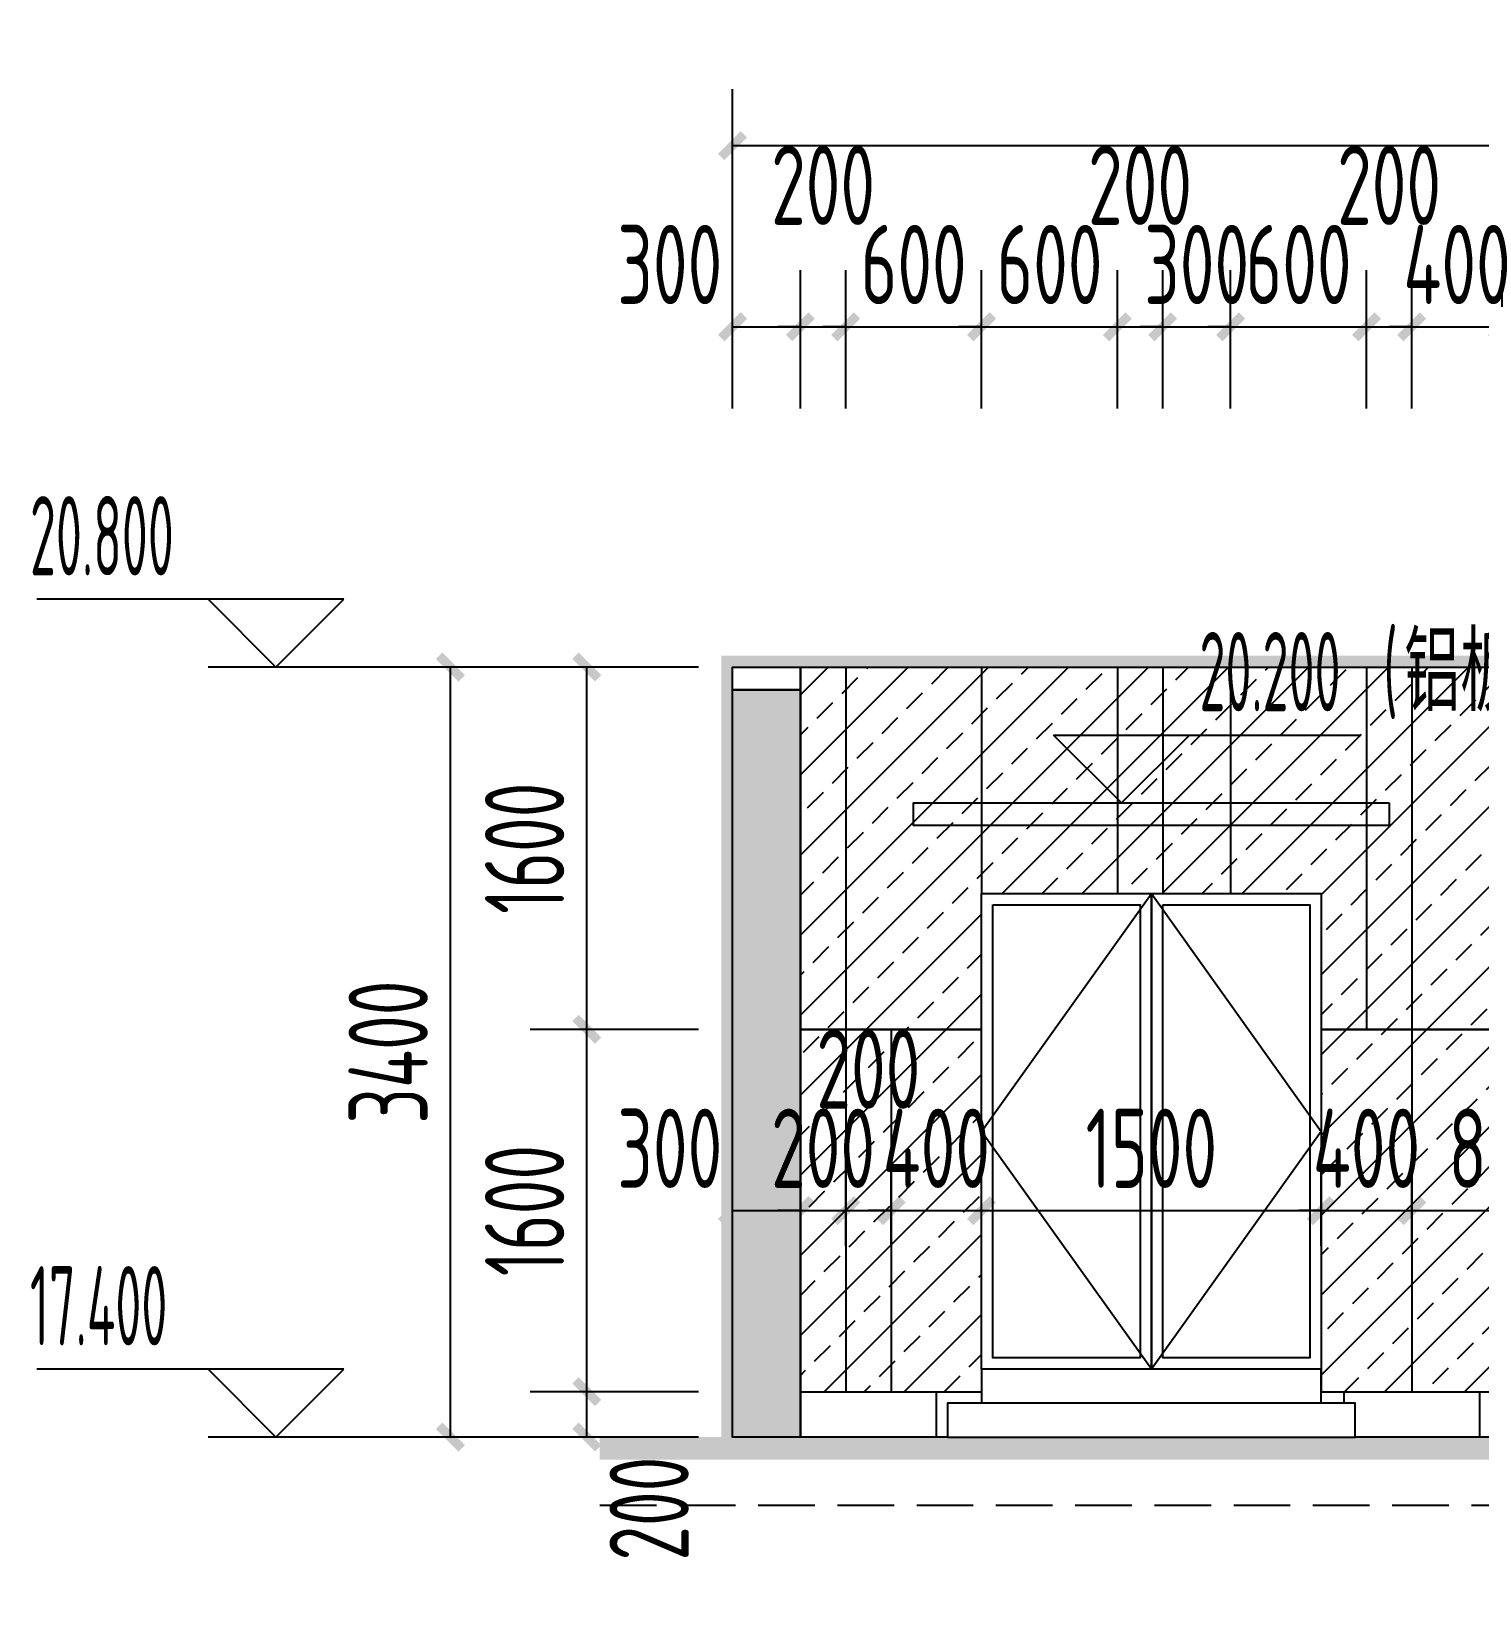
# Model space of a CAD drawing. Extents: x -863035 to 270371, y -8918 to 240488.
# Drawn here: x -254761 to -248364, y 49835 to 56756 of the extents above; entities that cross this region are included whole.
import ezdxf

# ---------------------------------------------------------------- set-up
doc = ezdxf.new("R2010")
doc.units = 0
doc.header["$LTSCALE"] = 1000
doc.header["$MEASUREMENT"] = 0
doc.linetypes.add('109-34 轴网$0$L1$0$$AUDIT_BAD_LTYPE1', pattern=[0])
doc.linetypes.add('DASH', pattern=[0.35, 0.25, -0.1])
for name, color, linetype in [('01-标注_尺寸', 124, 'Continuous'), ('01-标注_标高', 200, 'Continuous'), ('02-TEXT_标注', 130, 'Continuous'), ('05-填充_156', 156, 'Continuous'), ('05-填充_18', 18, 'Continuous'), ('A-C_窗', 140, 'Continuous'), ('E-墙面分格', 146, 'Continuous'), ('E-立面轮廓', 241, 'Continuous')]:
    doc.layers.add(name, color=color, linetype=linetype)
doc.styles.add('_TCH_DIM', font='ROS1', dxfattribs={"width": 0.75, "bigfont": 'JD'})
doc.styles.add('_TCH_DIM_T3', font='ROS1', dxfattribs={"width": 0.75, "bigfont": 'JD'})
doc.dimstyles.new('_TCH_ARCH&&100', dxfattribs={"dimtxt": 350, "dimasz": 100, "dimexe": 250, "dimexo": 300, "dimgap": 100, "dimtad": 1, "dimdec": 0, "dimzin": 0, "dimdsep": 46, "dimtxsty": '_TCH_DIM_T3', "dimblk": 'ARCHTICK', "dimcen": 0.09, "dimclrt": 7, "dimazin": 2, "dimtfac": 1, "dimtdec": 0, "dimtix": 1, "dimtmove": 2, "dimatfit": 3, "dimfxl": 0, "dimtolj": 1, "dimtzin": 0, "dimarcsym": 0})

# ---------------------------------------------------------------- blocks, each defined once
blk = doc.blocks.new('AHSKLJDHOWIDJA')
blk.add_wipeout([(-314594.1, 266699.4), (-312793.6, 266699.4), (-312793.6, 266849.4), (-312943.8, 266849.4), (-312943.8, 269099.4), (-314443.8, 269099.4), (-314443.8, 266849.4), (-314594.1, 266849.4)]).dxf.layer = 'A-C_窗'
at = {"layer": 'A-C_窗', "linetype": '109-34 轴网$0$L1$0$$AUDIT_BAD_LTYPE1'}
for points in [[(-313693.8, 269099.4), (-312943.8, 268049.4), (-313693.8, 266999.4), (-314443.8, 268049.4), (-313693.8, 269099.4), (-313693.8, 266999.4)], [(-312943.8, 266849.4), (-312943.8, 266999.4), (-314443.8, 266999.4), (-314443.8, 266849.4)]]:
    blk.add_lwpolyline(points, dxfattribs=at)
for points in [[(-314443.8, 269099.4), (-313693.8, 269099.4), (-313693.8, 266999.4), (-314443.8, 266999.4)], [(-313693.8, 269099.4), (-312943.8, 269099.4), (-312943.8, 266999.4), (-313693.8, 266999.4)], [(-314393.8, 269049.4), (-313743.8, 269049.4), (-313743.8, 267049.4), (-314393.8, 267049.4)], [(-313643.8, 269049.4), (-312993.8, 269049.4), (-312993.8, 267049.4), (-313643.8, 267049.4)]]:
    blk.add_lwpolyline(points, close=True, dxfattribs=at)
at = {"layer": 'A-C_窗'}
blk.add_lwpolyline([(-312793.6, 266699.4), (-312793.6, 266849.4), (-314594.1, 266849.4), (-314594.1, 266699.4), (-312793.6, 266699.4)], dxfattribs=at)
blk = doc.blocks.new('_ArchTick')
at = {"color": 0, "linetype": 'ByBlock', "const_width": 0.4}
blk.add_lwpolyline([(-0.5, -0.5), (0.5, 0.5)], dxfattribs=at)
blk = doc.blocks.new('*D889')
at = {"layer": '01-标注_尺寸', "color": 0, "lineweight": -2, "transparency": 16777216}
for p, q in [((-252416.5, 53948.5), (-253159.9, 53948.5)), ((-252909.9, 50548.5), (-252909.9, 53948.5)), ((-252416.5, 50548.5), (-253159.9, 50548.5))]:
    blk.add_line(p, q, dxfattribs=at)
at = {"layer": 'Defpoints', "color": 0, "transparency": 16777216}
for p in [(-252909.9, 53948.5), (-252116.5, 53948.5), (-252116.5, 50548.5)]:
    blk.add_point(p, dxfattribs=at)
at = {"layer": '01-标注_尺寸', "color": 0, "lineweight": -2, "transparency": 16777216, "xscale": 100, "yscale": 100, "zscale": 100}
for p, rotation in [((-252909.9, 53948.5), 90), ((-252909.9, 50548.5), 270)]:
    blk.add_blockref('_ArchTick', p, dxfattribs=dict(at, rotation=rotation))
at = {"layer": '01-标注_尺寸', "color": 7, "transparency": 16777216, "insert": (-253184.9, 52248.5), "char_height": 350, "attachment_point": 5, "rotation": 90, "style": '_TCH_DIM_T3'}
blk.add_mtext('\\A1;3400', dxfattribs=at)
blk = doc.blocks.new('*D890')
at = {"layer": '01-标注_尺寸', "color": 0, "lineweight": -2, "transparency": 16777216}
for p, q in [((-251814.1, 50748.5), (-252557.5, 50748.5)), ((-252307.5, 50548.5), (-252307.5, 50748.5)), ((-251814.1, 50548.5), (-252557.5, 50548.5))]:
    blk.add_line(p, q, dxfattribs=at)
at = {"layer": 'Defpoints', "color": 0, "transparency": 16777216}
for p in [(-252307.5, 50748.5), (-251514.1, 50748.5), (-251514.1, 50548.5)]:
    blk.add_point(p, dxfattribs=at)
at = {"layer": '01-标注_尺寸', "color": 0, "lineweight": -2, "transparency": 16777216, "xscale": 100, "yscale": 100, "zscale": 100}
for p, rotation in [((-252307.5, 50748.5), 90), ((-252307.5, 50548.5), 270)]:
    blk.add_blockref('_ArchTick', p, dxfattribs=dict(at, rotation=rotation))
at = {"layer": '01-标注_尺寸', "color": 7, "transparency": 16777216, "insert": (-252032.5, 50232.5), "char_height": 350, "attachment_point": 5, "rotation": 90, "style": '_TCH_DIM_T3'}
blk.add_mtext('\\A1;200', dxfattribs=at)
blk = doc.blocks.new('*D891')
at = {"layer": '01-标注_尺寸', "color": 0, "lineweight": -2, "transparency": 16777216}
for p, q in [((-251814.1, 52348.5), (-252557.5, 52348.5)), ((-252307.5, 50748.5), (-252307.5, 52348.5)), ((-251814.1, 50748.5), (-252557.5, 50748.5))]:
    blk.add_line(p, q, dxfattribs=at)
at = {"layer": 'Defpoints', "color": 0, "transparency": 16777216}
for p in [(-252307.5, 52348.5), (-251514.1, 52348.5), (-251514.1, 50748.5)]:
    blk.add_point(p, dxfattribs=at)
at = {"layer": '01-标注_尺寸', "color": 0, "lineweight": -2, "transparency": 16777216, "xscale": 100, "yscale": 100, "zscale": 100}
for p, rotation in [((-252307.5, 52348.5), 90), ((-252307.5, 50748.5), 270)]:
    blk.add_blockref('_ArchTick', p, dxfattribs=dict(at, rotation=rotation))
at = {"layer": '01-标注_尺寸', "color": 7, "transparency": 16777216, "insert": (-252582.5, 51548.5), "char_height": 350, "attachment_point": 5, "rotation": 90, "style": '_TCH_DIM_T3'}
blk.add_mtext('\\A1;1600', dxfattribs=at)
blk = doc.blocks.new('*D892')
at = {"layer": '01-标注_尺寸', "color": 0, "lineweight": -2, "transparency": 16777216}
for p, q in [((-251814.1, 53948.5), (-252557.5, 53948.5)), ((-252307.5, 52348.5), (-252307.5, 53948.5)), ((-251814.1, 52348.5), (-252557.5, 52348.5))]:
    blk.add_line(p, q, dxfattribs=at)
at = {"layer": 'Defpoints', "color": 0, "transparency": 16777216}
for p in [(-252307.5, 53948.5), (-251514.1, 53948.5), (-251514.1, 52348.5)]:
    blk.add_point(p, dxfattribs=at)
at = {"layer": '01-标注_尺寸', "color": 0, "lineweight": -2, "transparency": 16777216, "xscale": 100, "yscale": 100, "zscale": 100}
for p, rotation in [((-252307.5, 53948.5), 90), ((-252307.5, 52348.5), 270)]:
    blk.add_blockref('_ArchTick', p, dxfattribs=dict(at, rotation=rotation))
at = {"layer": '01-标注_尺寸', "color": 7, "transparency": 16777216, "insert": (-252582.5, 53148.5), "char_height": 350, "attachment_point": 5, "rotation": 90, "style": '_TCH_DIM_T3'}
blk.add_mtext('\\A1;1600', dxfattribs=at)
blk = doc.blocks.new('*D934')
at = {"layer": '01-标注_尺寸', "color": 0, "lineweight": -2, "transparency": 16777216}
for p, q in [((-251664.1, 55089.9), (-251664.1, 55701.2)), ((-251364.1, 55089.9), (-251364.1, 55701.2)), ((-251664.1, 55451.2), (-251364.1, 55451.2))]:
    blk.add_line(p, q, dxfattribs=at)
at = {"layer": 'Defpoints', "color": 0, "transparency": 16777216}
for p in [(-251364.1, 55451.2), (-251664.1, 54789.9), (-251364.1, 54789.9)]:
    blk.add_point(p, dxfattribs=at)
at = {"layer": '01-标注_尺寸', "color": 0, "lineweight": -2, "transparency": 16777216, "xscale": 100, "yscale": 100, "zscale": 100, "rotation": 180}
blk.add_blockref('_ArchTick', (-251664.1, 55451.2), dxfattribs=at)
at = {"layer": '01-标注_尺寸', "color": 0, "lineweight": -2, "transparency": 16777216, "xscale": 100, "yscale": 100, "zscale": 100}
blk.add_blockref('_ArchTick', (-251364.1, 55451.2), dxfattribs=at)
at = {"layer": '01-标注_尺寸', "color": 7, "transparency": 16777216, "insert": (-251941.3, 55726.2), "char_height": 350, "attachment_point": 5, "style": '_TCH_DIM_T3'}
blk.add_mtext('\\A1;300', dxfattribs=at)
blk = doc.blocks.new('*D935')
at = {"layer": '01-标注_尺寸', "color": 0, "lineweight": -2, "transparency": 16777216}
for p, q in [((-251364.1, 55089.9), (-251364.1, 55701.2)), ((-251164.1, 55089.9), (-251164.1, 55701.2)), ((-251364.1, 55451.2), (-251464.1, 55451.2)), ((-251364.1, 55451.2), (-251164.1, 55451.2)), ((-251164.1, 55451.2), (-251064.1, 55451.2))]:
    blk.add_line(p, q, dxfattribs=at)
at = {"layer": 'Defpoints', "color": 0, "transparency": 16777216}
for p in [(-251164.1, 55451.2), (-251364.1, 54789.9), (-251164.1, 54789.9)]:
    blk.add_point(p, dxfattribs=at)
at = {"layer": '01-标注_尺寸', "color": 0, "lineweight": -2, "transparency": 16777216, "xscale": 100, "yscale": 100, "zscale": 100}
blk.add_blockref('_ArchTick', (-251364.1, 55451.2), dxfattribs=at)
at = {"layer": '01-标注_尺寸', "color": 0, "lineweight": -2, "transparency": 16777216, "xscale": 100, "yscale": 100, "zscale": 100, "rotation": 180}
blk.add_blockref('_ArchTick', (-251164.1, 55451.2), dxfattribs=at)
at = {"layer": '01-标注_尺寸', "color": 7, "transparency": 16777216, "insert": (-251264.1, 56076.2), "char_height": 350, "attachment_point": 5, "style": '_TCH_DIM_T3'}
blk.add_mtext('\\A1;200', dxfattribs=at)
blk = doc.blocks.new('*D936')
at = {"layer": '01-标注_尺寸', "color": 0, "lineweight": -2, "transparency": 16777216}
for p, q in [((-251164.1, 55089.9), (-251164.1, 55701.2)), ((-250564.1, 55089.9), (-250564.1, 55701.2)), ((-251164.1, 55451.2), (-251264.1, 55451.2)), ((-251164.1, 55451.2), (-250564.1, 55451.2)), ((-250564.1, 55451.2), (-250464.1, 55451.2))]:
    blk.add_line(p, q, dxfattribs=at)
at = {"layer": 'Defpoints', "color": 0, "transparency": 16777216}
for p in [(-250564.1, 55451.2), (-251164.1, 54789.9), (-250564.1, 54789.9)]:
    blk.add_point(p, dxfattribs=at)
at = {"layer": '01-标注_尺寸', "color": 0, "lineweight": -2, "transparency": 16777216, "xscale": 100, "yscale": 100, "zscale": 100}
blk.add_blockref('_ArchTick', (-251164.1, 55451.2), dxfattribs=at)
at = {"layer": '01-标注_尺寸', "color": 0, "lineweight": -2, "transparency": 16777216, "xscale": 100, "yscale": 100, "zscale": 100, "rotation": 180}
blk.add_blockref('_ArchTick', (-250564.1, 55451.2), dxfattribs=at)
at = {"layer": '01-标注_尺寸', "color": 7, "transparency": 16777216, "insert": (-250864.1, 55726.2), "char_height": 350, "attachment_point": 5, "style": '_TCH_DIM_T3'}
blk.add_mtext('\\A1;600', dxfattribs=at)
blk = doc.blocks.new('*D937')
at = {"layer": '01-标注_尺寸', "color": 0, "lineweight": -2, "transparency": 16777216}
for p, q in [((-250564.1, 55089.9), (-250564.1, 55701.2)), ((-249964.1, 55089.9), (-249964.1, 55701.2)), ((-250564.1, 55451.2), (-250664.1, 55451.2)), ((-250564.1, 55451.2), (-249964.1, 55451.2)), ((-249964.1, 55451.2), (-249864.1, 55451.2))]:
    blk.add_line(p, q, dxfattribs=at)
at = {"layer": 'Defpoints', "color": 0, "transparency": 16777216}
for p in [(-249964.1, 55451.2), (-250564.1, 54789.9), (-249964.1, 54789.9)]:
    blk.add_point(p, dxfattribs=at)
at = {"layer": '01-标注_尺寸', "color": 0, "lineweight": -2, "transparency": 16777216, "xscale": 100, "yscale": 100, "zscale": 100}
blk.add_blockref('_ArchTick', (-250564.1, 55451.2), dxfattribs=at)
at = {"layer": '01-标注_尺寸', "color": 0, "lineweight": -2, "transparency": 16777216, "xscale": 100, "yscale": 100, "zscale": 100, "rotation": 180}
blk.add_blockref('_ArchTick', (-249964.1, 55451.2), dxfattribs=at)
at = {"layer": '01-标注_尺寸', "color": 7, "transparency": 16777216, "insert": (-250264.1, 55726.2), "char_height": 350, "attachment_point": 5, "style": '_TCH_DIM_T3'}
blk.add_mtext('\\A1;600', dxfattribs=at)
blk = doc.blocks.new('*D938')
at = {"layer": '01-标注_尺寸', "color": 0, "lineweight": -2, "transparency": 16777216}
for p, q in [((-249964.1, 55089.9), (-249964.1, 55701.2)), ((-249764.1, 55089.9), (-249764.1, 55701.2)), ((-249964.1, 55451.2), (-249764.1, 55451.2))]:
    blk.add_line(p, q, dxfattribs=at)
at = {"layer": 'Defpoints', "color": 0, "transparency": 16777216}
for p in [(-249764.1, 55451.2), (-249964.1, 54789.9), (-249764.1, 54789.9)]:
    blk.add_point(p, dxfattribs=at)
at = {"layer": '01-标注_尺寸', "color": 0, "lineweight": -2, "transparency": 16777216, "xscale": 100, "yscale": 100, "zscale": 100, "rotation": 180}
blk.add_blockref('_ArchTick', (-249964.1, 55451.2), dxfattribs=at)
at = {"layer": '01-标注_尺寸', "color": 0, "lineweight": -2, "transparency": 16777216, "xscale": 100, "yscale": 100, "zscale": 100}
blk.add_blockref('_ArchTick', (-249764.1, 55451.2), dxfattribs=at)
at = {"layer": '01-标注_尺寸', "color": 7, "transparency": 16777216, "insert": (-249864.1, 56076.2), "char_height": 350, "attachment_point": 5, "style": '_TCH_DIM_T3'}
blk.add_mtext('\\A1;200', dxfattribs=at)
blk = doc.blocks.new('*D939')
at = {"layer": '01-标注_尺寸', "color": 0, "lineweight": -2, "transparency": 16777216}
for p, q in [((-249764.1, 55089.9), (-249764.1, 55701.2)), ((-249464.1, 55089.9), (-249464.1, 55701.2)), ((-249764.1, 55451.2), (-249864.1, 55451.2)), ((-249764.1, 55451.2), (-249464.1, 55451.2)), ((-249464.1, 55451.2), (-249364.1, 55451.2))]:
    blk.add_line(p, q, dxfattribs=at)
at = {"layer": 'Defpoints', "color": 0, "transparency": 16777216}
for p in [(-249464.1, 55451.2), (-249764.1, 54789.9), (-249464.1, 54789.9)]:
    blk.add_point(p, dxfattribs=at)
at = {"layer": '01-标注_尺寸', "color": 0, "lineweight": -2, "transparency": 16777216, "xscale": 100, "yscale": 100, "zscale": 100}
blk.add_blockref('_ArchTick', (-249764.1, 55451.2), dxfattribs=at)
at = {"layer": '01-标注_尺寸', "color": 0, "lineweight": -2, "transparency": 16777216, "xscale": 100, "yscale": 100, "zscale": 100, "rotation": 180}
blk.add_blockref('_ArchTick', (-249464.1, 55451.2), dxfattribs=at)
at = {"layer": '01-标注_尺寸', "color": 7, "transparency": 16777216, "insert": (-249614.1, 55726.2), "char_height": 350, "attachment_point": 5, "style": '_TCH_DIM_T3'}
blk.add_mtext('\\A1;300', dxfattribs=at)
blk = doc.blocks.new('*D940')
at = {"layer": '01-标注_尺寸', "color": 0, "lineweight": -2, "transparency": 16777216}
for p, q in [((-249464.1, 55089.9), (-249464.1, 55701.2)), ((-248864.1, 55089.9), (-248864.1, 55701.2)), ((-249464.1, 55451.2), (-249564.1, 55451.2)), ((-249464.1, 55451.2), (-248864.1, 55451.2)), ((-248864.1, 55451.2), (-248764.1, 55451.2))]:
    blk.add_line(p, q, dxfattribs=at)
at = {"layer": 'Defpoints', "color": 0, "transparency": 16777216}
for p in [(-248864.1, 55451.2), (-249464.1, 54789.9), (-248864.1, 54789.9)]:
    blk.add_point(p, dxfattribs=at)
at = {"layer": '01-标注_尺寸', "color": 0, "lineweight": -2, "transparency": 16777216, "xscale": 100, "yscale": 100, "zscale": 100}
blk.add_blockref('_ArchTick', (-249464.1, 55451.2), dxfattribs=at)
at = {"layer": '01-标注_尺寸', "color": 0, "lineweight": -2, "transparency": 16777216, "xscale": 100, "yscale": 100, "zscale": 100, "rotation": 180}
blk.add_blockref('_ArchTick', (-248864.1, 55451.2), dxfattribs=at)
at = {"layer": '01-标注_尺寸', "color": 7, "transparency": 16777216, "insert": (-249164.1, 55726.2), "char_height": 350, "attachment_point": 5, "style": '_TCH_DIM_T3'}
blk.add_mtext('\\A1;600', dxfattribs=at)
blk = doc.blocks.new('*D941')
at = {"layer": '01-标注_尺寸', "color": 0, "lineweight": -2, "transparency": 16777216}
for p, q in [((-248864.1, 55089.9), (-248864.1, 55701.2)), ((-248664.1, 55089.9), (-248664.1, 55701.2)), ((-248864.1, 55451.2), (-248664.1, 55451.2))]:
    blk.add_line(p, q, dxfattribs=at)
at = {"layer": 'Defpoints', "color": 0, "transparency": 16777216}
for p in [(-248664.1, 55451.2), (-248864.1, 54789.9), (-248664.1, 54789.9)]:
    blk.add_point(p, dxfattribs=at)
at = {"layer": '01-标注_尺寸', "color": 0, "lineweight": -2, "transparency": 16777216, "xscale": 100, "yscale": 100, "zscale": 100, "rotation": 180}
blk.add_blockref('_ArchTick', (-248864.1, 55451.2), dxfattribs=at)
at = {"layer": '01-标注_尺寸', "color": 0, "lineweight": -2, "transparency": 16777216, "xscale": 100, "yscale": 100, "zscale": 100}
blk.add_blockref('_ArchTick', (-248664.1, 55451.2), dxfattribs=at)
at = {"layer": '01-标注_尺寸', "color": 7, "transparency": 16777216, "insert": (-248764.1, 56076.2), "char_height": 350, "attachment_point": 5, "style": '_TCH_DIM_T3'}
blk.add_mtext('\\A1;200', dxfattribs=at)
blk = doc.blocks.new('*D942')
at = {"layer": '01-标注_尺寸', "color": 0, "lineweight": -2, "transparency": 16777216}
for p, q in [((-248664.1, 55089.9), (-248664.1, 55701.2)), ((-248264.1, 55089.9), (-248264.1, 55701.2)), ((-248664.1, 55451.2), (-248764.1, 55451.2)), ((-248664.1, 55451.2), (-248264.1, 55451.2)), ((-248264.1, 55451.2), (-248164.1, 55451.2))]:
    blk.add_line(p, q, dxfattribs=at)
at = {"layer": 'Defpoints', "color": 0, "transparency": 16777216}
for p in [(-248264.1, 55451.2), (-248664.1, 54789.9), (-248264.1, 54789.9)]:
    blk.add_point(p, dxfattribs=at)
at = {"layer": '01-标注_尺寸', "color": 0, "lineweight": -2, "transparency": 16777216, "xscale": 100, "yscale": 100, "zscale": 100}
blk.add_blockref('_ArchTick', (-248664.1, 55451.2), dxfattribs=at)
at = {"layer": '01-标注_尺寸', "color": 0, "lineweight": -2, "transparency": 16777216, "xscale": 100, "yscale": 100, "zscale": 100, "rotation": 180}
blk.add_blockref('_ArchTick', (-248264.1, 55451.2), dxfattribs=at)
at = {"layer": '01-标注_尺寸', "color": 7, "transparency": 16777216, "insert": (-248464.1, 55726.2), "char_height": 350, "attachment_point": 5, "style": '_TCH_DIM_T3'}
blk.add_mtext('\\A1;400', dxfattribs=at)
blk = doc.blocks.new('*D980')
at = {"layer": '01-标注_尺寸', "color": 0, "lineweight": -2, "transparency": 16777216}
for p, q in [((-251664.1, 55576.2), (-251664.1, 56501.2)), ((-233264.1, 55576.2), (-233264.1, 56501.2)), ((-251664.1, 56251.2), (-233264.1, 56251.2))]:
    blk.add_line(p, q, dxfattribs=at)
at = {"layer": 'Defpoints', "color": 0, "transparency": 16777216}
for p in [(-233264.1, 56251.2), (-251664.1, 55276.2), (-233264.1, 55276.2)]:
    blk.add_point(p, dxfattribs=at)
at = {"layer": '01-标注_尺寸', "color": 0, "lineweight": -2, "transparency": 16777216, "xscale": 100, "yscale": 100, "zscale": 100, "rotation": 180}
blk.add_blockref('_ArchTick', (-251664.1, 56251.2), dxfattribs=at)
at = {"layer": '01-标注_尺寸', "color": 0, "lineweight": -2, "transparency": 16777216, "xscale": 100, "yscale": 100, "zscale": 100}
blk.add_blockref('_ArchTick', (-233264.1, 56251.2), dxfattribs=at)
at = {"layer": '01-标注_尺寸', "color": 7, "transparency": 16777216, "insert": (-242464.1, 56526.2), "char_height": 350, "attachment_point": 5, "style": '_TCH_DIM_T3'}
blk.add_mtext('\\A1;18400', dxfattribs=at)
blk = doc.blocks.new('*D1179')
at = {"layer": '01-标注_尺寸', "color": 0, "lineweight": -2, "transparency": 16777216}
for p, q in [((-251664.1, 51393.3), (-251664.1, 51798.5)), ((-251364.1, 51393.3), (-251364.1, 51798.5)), ((-251664.1, 51548.5), (-251364.1, 51548.5))]:
    blk.add_line(p, q, dxfattribs=at)
at = {"layer": 'Defpoints', "color": 0, "transparency": 16777216}
for p in [(-251364.1, 51548.5), (-251664.1, 51093.3), (-251364.1, 51093.3)]:
    blk.add_point(p, dxfattribs=at)
at = {"layer": '01-标注_尺寸', "color": 0, "lineweight": -2, "transparency": 16777216, "xscale": 100, "yscale": 100, "zscale": 100, "rotation": 180}
blk.add_blockref('_ArchTick', (-251664.1, 51548.5), dxfattribs=at)
at = {"layer": '01-标注_尺寸', "color": 0, "lineweight": -2, "transparency": 16777216, "xscale": 100, "yscale": 100, "zscale": 100}
blk.add_blockref('_ArchTick', (-251364.1, 51548.5), dxfattribs=at)
at = {"layer": '01-标注_尺寸', "color": 7, "transparency": 16777216, "insert": (-251941.3, 51823.5), "char_height": 350, "attachment_point": 5, "style": '_TCH_DIM_T3'}
blk.add_mtext('\\A1;300', dxfattribs=at)
blk = doc.blocks.new('*D1180')
at = {"layer": '01-标注_尺寸', "color": 0, "lineweight": -2, "transparency": 16777216}
for p, q in [((-251364.1, 51393.3), (-251364.1, 51798.5)), ((-251164.1, 51393.3), (-251164.1, 51798.5)), ((-251364.1, 51548.5), (-251464.1, 51548.5)), ((-251364.1, 51548.5), (-251164.1, 51548.5)), ((-251164.1, 51548.5), (-251064.1, 51548.5))]:
    blk.add_line(p, q, dxfattribs=at)
at = {"layer": 'Defpoints', "color": 0, "transparency": 16777216}
for p in [(-251164.1, 51548.5), (-251364.1, 51093.3), (-251164.1, 51093.3)]:
    blk.add_point(p, dxfattribs=at)
at = {"layer": '01-标注_尺寸', "color": 0, "lineweight": -2, "transparency": 16777216, "xscale": 100, "yscale": 100, "zscale": 100}
blk.add_blockref('_ArchTick', (-251364.1, 51548.5), dxfattribs=at)
at = {"layer": '01-标注_尺寸', "color": 0, "lineweight": -2, "transparency": 16777216, "xscale": 100, "yscale": 100, "zscale": 100, "rotation": 180}
blk.add_blockref('_ArchTick', (-251164.1, 51548.5), dxfattribs=at)
at = {"layer": '01-标注_尺寸', "color": 7, "transparency": 16777216, "insert": (-251264.1, 51823.5), "char_height": 350, "attachment_point": 5, "style": '_TCH_DIM_T3'}
blk.add_mtext('\\A1;200', dxfattribs=at)
blk = doc.blocks.new('*D1181')
at = {"layer": '01-标注_尺寸', "color": 0, "lineweight": -2, "transparency": 16777216}
for p, q in [((-251164.1, 51393.3), (-251164.1, 51798.5)), ((-250964.1, 51393.3), (-250964.1, 51798.5)), ((-251164.1, 51548.5), (-250964.1, 51548.5))]:
    blk.add_line(p, q, dxfattribs=at)
at = {"layer": 'Defpoints', "color": 0, "transparency": 16777216}
for p in [(-250964.1, 51548.5), (-251164.1, 51093.3), (-250964.1, 51093.3)]:
    blk.add_point(p, dxfattribs=at)
at = {"layer": '01-标注_尺寸', "color": 0, "lineweight": -2, "transparency": 16777216, "xscale": 100, "yscale": 100, "zscale": 100, "rotation": 180}
blk.add_blockref('_ArchTick', (-251164.1, 51548.5), dxfattribs=at)
at = {"layer": '01-标注_尺寸', "color": 0, "lineweight": -2, "transparency": 16777216, "xscale": 100, "yscale": 100, "zscale": 100}
blk.add_blockref('_ArchTick', (-250964.1, 51548.5), dxfattribs=at)
at = {"layer": '01-标注_尺寸', "color": 7, "transparency": 16777216, "insert": (-251064.1, 52173.5), "char_height": 350, "attachment_point": 5, "style": '_TCH_DIM_T3'}
blk.add_mtext('\\A1;200', dxfattribs=at)
blk = doc.blocks.new('*D1182')
at = {"layer": '01-标注_尺寸', "color": 0, "lineweight": -2, "transparency": 16777216}
for p, q in [((-250964.1, 51393.3), (-250964.1, 51798.5)), ((-250564.1, 51393.3), (-250564.1, 51798.5)), ((-250964.1, 51548.5), (-251064.1, 51548.5)), ((-250964.1, 51548.5), (-250564.1, 51548.5)), ((-250564.1, 51548.5), (-250464.1, 51548.5))]:
    blk.add_line(p, q, dxfattribs=at)
at = {"layer": 'Defpoints', "color": 0, "transparency": 16777216}
for p in [(-250564.1, 51548.5), (-250964.1, 51093.3), (-250564.1, 51093.3)]:
    blk.add_point(p, dxfattribs=at)
at = {"layer": '01-标注_尺寸', "color": 0, "lineweight": -2, "transparency": 16777216, "xscale": 100, "yscale": 100, "zscale": 100}
blk.add_blockref('_ArchTick', (-250964.1, 51548.5), dxfattribs=at)
at = {"layer": '01-标注_尺寸', "color": 0, "lineweight": -2, "transparency": 16777216, "xscale": 100, "yscale": 100, "zscale": 100, "rotation": 180}
blk.add_blockref('_ArchTick', (-250564.1, 51548.5), dxfattribs=at)
at = {"layer": '01-标注_尺寸', "color": 7, "transparency": 16777216, "insert": (-250764.1, 51823.5), "char_height": 350, "attachment_point": 5, "style": '_TCH_DIM_T3'}
blk.add_mtext('\\A1;400', dxfattribs=at)
blk = doc.blocks.new('*D1183')
at = {"layer": '01-标注_尺寸', "color": 0, "lineweight": -2, "transparency": 16777216}
for p, q in [((-250564.1, 51393.3), (-250564.1, 51798.5)), ((-249064.1, 51393.3), (-249064.1, 51798.5)), ((-250564.1, 51548.5), (-249064.1, 51548.5))]:
    blk.add_line(p, q, dxfattribs=at)
at = {"layer": 'Defpoints', "color": 0, "transparency": 16777216}
for p in [(-249064.1, 51548.5), (-250564.1, 51093.3), (-249064.1, 51093.3)]:
    blk.add_point(p, dxfattribs=at)
at = {"layer": '01-标注_尺寸', "color": 0, "lineweight": -2, "transparency": 16777216, "xscale": 100, "yscale": 100, "zscale": 100, "rotation": 180}
blk.add_blockref('_ArchTick', (-250564.1, 51548.5), dxfattribs=at)
at = {"layer": '01-标注_尺寸', "color": 0, "lineweight": -2, "transparency": 16777216, "xscale": 100, "yscale": 100, "zscale": 100}
blk.add_blockref('_ArchTick', (-249064.1, 51548.5), dxfattribs=at)
at = {"layer": '01-标注_尺寸', "color": 7, "transparency": 16777216, "insert": (-249814.1, 51823.5), "char_height": 350, "attachment_point": 5, "style": '_TCH_DIM_T3'}
blk.add_mtext('\\A1;1500', dxfattribs=at)
blk = doc.blocks.new('*D1184')
at = {"layer": '01-标注_尺寸', "color": 0, "lineweight": -2, "transparency": 16777216}
for p, q in [((-249064.1, 51393.3), (-249064.1, 51798.5)), ((-248664.1, 51393.3), (-248664.1, 51798.5)), ((-249064.1, 51548.5), (-249164.1, 51548.5)), ((-249064.1, 51548.5), (-248664.1, 51548.5)), ((-248664.1, 51548.5), (-248564.1, 51548.5))]:
    blk.add_line(p, q, dxfattribs=at)
at = {"layer": 'Defpoints', "color": 0, "transparency": 16777216}
for p in [(-248664.1, 51548.5), (-249064.1, 51093.3), (-248664.1, 51093.3)]:
    blk.add_point(p, dxfattribs=at)
at = {"layer": '01-标注_尺寸', "color": 0, "lineweight": -2, "transparency": 16777216, "xscale": 100, "yscale": 100, "zscale": 100}
blk.add_blockref('_ArchTick', (-249064.1, 51548.5), dxfattribs=at)
at = {"layer": '01-标注_尺寸', "color": 0, "lineweight": -2, "transparency": 16777216, "xscale": 100, "yscale": 100, "zscale": 100, "rotation": 180}
blk.add_blockref('_ArchTick', (-248664.1, 51548.5), dxfattribs=at)
at = {"layer": '01-标注_尺寸', "color": 7, "transparency": 16777216, "insert": (-248864.1, 51823.5), "char_height": 350, "attachment_point": 5, "style": '_TCH_DIM_T3'}
blk.add_mtext('\\A1;400', dxfattribs=at)
blk = doc.blocks.new('*D1185')
at = {"layer": '01-标注_尺寸', "color": 0, "lineweight": -2, "transparency": 16777216}
for p, q in [((-248664.1, 51393.3), (-248664.1, 51798.5)), ((-247864.1, 51393.3), (-247864.1, 51798.5)), ((-248664.1, 51548.5), (-247864.1, 51548.5))]:
    blk.add_line(p, q, dxfattribs=at)
at = {"layer": 'Defpoints', "color": 0, "transparency": 16777216}
for p in [(-247864.1, 51548.5), (-248664.1, 51093.3), (-247864.1, 51093.3)]:
    blk.add_point(p, dxfattribs=at)
at = {"layer": '01-标注_尺寸', "color": 0, "lineweight": -2, "transparency": 16777216, "xscale": 100, "yscale": 100, "zscale": 100, "rotation": 180}
blk.add_blockref('_ArchTick', (-248664.1, 51548.5), dxfattribs=at)
at = {"layer": '01-标注_尺寸', "color": 0, "lineweight": -2, "transparency": 16777216, "xscale": 100, "yscale": 100, "zscale": 100}
blk.add_blockref('_ArchTick', (-247864.1, 51548.5), dxfattribs=at)
at = {"layer": '01-标注_尺寸', "color": 7, "transparency": 16777216, "insert": (-248264.1, 51823.5), "char_height": 350, "attachment_point": 5, "style": '_TCH_DIM_T3'}
blk.add_mtext('\\A1;800', dxfattribs=at)

msp = doc.modelspace()

# ---------------------------------------------------------------- hatches: boundary and pattern name
at = {"layer": '05-填充_156'}
h = msp.add_hatch(dxfattribs=at)
h.set_pattern_fill('天然石材', color=256, scale=50)
h.set_pattern_definition([(45, (-225972.6, -197261.78), (-176.77677, 176.77677), []), (45, (-225885.67, -197351.54), (-176.77677, 176.77677), [98.68425, -56.391])])
h.paths.add_polyline_path([(-251364.1, 50748.5), (-246064.1, 50748.5), (-246064.1, 53948.5), (-251364.1, 53948.5)])
at = {"layer": '05-填充_18'}
h = msp.add_hatch(color=256, dxfattribs=at)
h.dxf.hatch_style = 1
h.paths.add_polyline_path([(-251664.1, 53848.5), (-251364.1, 53848.5), (-251364.1, 50548.5), (-251664.1, 50548.5)])

# ---------------------------------------------------------------- linework, layer by layer
at = {"layer": '01-标注_标高'}
for p, q in [((-253380.5, 54248.5), (-254737, 54248.5)), ((-253680.5, 53948.5), (-253980.5, 54248.5)), ((-253680.5, 53948.5), (-253380.5, 54248.5)), ((-252960.1, 53948.5), (-253980.5, 53948.5)), ((-249945.8, 53348.5), (-250245.8, 53648.5)), ((-250245.8, 53648.5), (-248889.3, 53648.5)), ((-249945.8, 53348.5), (-249645.8, 53648.5)), ((-253380.5, 50848.5), (-254737, 50848.5)), ((-253680.5, 50548.5), (-253980.5, 50848.5)), ((-253680.5, 50548.5), (-253380.5, 50848.5)), ((-252960.1, 50548.5), (-253980.5, 50548.5))]:
    msp.add_line(p, q, dxfattribs=at)
at = {"layer": 'A-C_窗', "linetype": '109-34 轴网$0$L1$0$$AUDIT_BAD_LTYPE1'}
msp.add_line((-251364.1, 50748.5), (-246064.1, 50748.5), dxfattribs=at)
at = {"layer": 'A-C_窗', "linetype": 'DASH'}
msp.add_line((-252250.6, 50248.5), (-232715, 50248.5), dxfattribs=at)
at = {"layer": 'A-C_窗'}
for points in [[(-251364.1, 53848.5), (-251664.1, 53848.5), (-251664.1, 53948.5), (-251364.1, 53948.5)], [(-251364.1, 53948.5), (-246064.1, 53948.5), (-246064.1, 50548.5), (-251364.1, 50548.5)], [(-251664.1, 53848.5), (-251364.1, 53848.5), (-251364.1, 50548.5), (-251664.1, 50548.5)]]:
    msp.add_lwpolyline(points, close=True, dxfattribs=at)
at = {"layer": 'A-C_窗', "linetype": '109-34 轴网$0$L1$0$$AUDIT_BAD_LTYPE1'}
msp.add_lwpolyline([(-248763.8, 53348.5), (-248763.8, 53248.5), (-250864.4, 53248.5), (-250864.4, 53348.5)], close=True, dxfattribs=at)
at = {"layer": 'E-墙面分格'}
for p, q in [((-251164.1, 53948.5), (-251164.1, 52348.5)), ((-250564.1, 53948.5), (-250564.1, 52348.5)), ((-249964.1, 53948.5), (-249964.1, 52348.5)), ((-249764.1, 53948.5), (-249764.1, 52348.5)), ((-249464.1, 53948.5), (-249464.1, 50748.5)), ((-248864.1, 53948.5), (-248864.1, 52348.5)), ((-248664.1, 53948.5), (-248664.1, 52348.5)), ((-251164.1, 52348.5), (-251164.1, 50748.5)), ((-250964.1, 52348.5), (-250964.1, 50748.5)), ((-250364.1, 52348.5), (-250364.1, 50748.5)), ((-249064.1, 52348.5), (-249064.1, 50748.5)), ((-248664.1, 52348.5), (-248664.1, 50748.5)), ((-250764.1, 50748.5), (-250764.1, 50548.5)), ((-250164.1, 50748.5), (-250164.1, 50548.5)), ((-249564.1, 50748.5), (-249564.1, 50548.5)), ((-248964.3, 50748.5), (-248964.3, 50548.5)), ((-248364.3, 50748.5), (-248364.3, 50548.5))]:
    msp.add_line(p, q, dxfattribs=at)
for points in [[(-233564.1, 52348.5), (-251364.1, 52348.5)], [(-251364.1, 52348.5), (-247464.1, 52348.5)]]:
    msp.add_lwpolyline(points, dxfattribs=at)
at = {"layer": 'E-立面轮廓'}
for points, const_width in [([(-251689.1, 50501.3), (-251689.1, 53973.5), (-246039.1, 53973.5), (-246039.1, 50501.3)], 50), ([(-252250.6, 50498.5), (-232715, 50498.5)], 100)]:
    msp.add_lwpolyline(points, dxfattribs=dict(at, const_width=const_width))

# ---------------------------------------------------------------- texts
at = {"layer": '02-TEXT_标注', "style": '_TCH_DIM'}
for s, height, width, p in [('20.800', 350, 0.5625, (-254767, 54353.5)), ('(', 350, 0.5625, (-248789.3, 53753.5)), ('铝板雨棚', 347.29, 0.75, (-248697.4, 53753.5)), ('20.200', 350, 0.5625, (-249601.8, 53753.5)), ('17.400', 350, 0.5625, (-254767, 50953.5))]:
    msp.add_text(s, height=height, dxfattribs=dict(at, width=width)).set_placement(p)

# ---------------------------------------------------------------- dimensions: what is measured, and where the dimension line sits
at = {"layer": '01-标注_尺寸'}
for p1, p2, distance, picture, middle in [((-251664.1, 55276.2), (-233264.1, 55276.2), 975, '*D980', (-242464.1, 56526.2)), ((-251164.1, 54789.9), (-250564.1, 54789.9), 661.3, '*D936', (-250864.1, 55726.2)), ((-250564.1, 54789.9), (-249964.1, 54789.9), 661.3, '*D937', (-250264.1, 55726.2)), ((-249764.1, 54789.9), (-249464.1, 54789.9), 661.3, '*D939', (-249614.1, 55726.2)), ((-249464.1, 54789.9), (-248864.1, 54789.9), 661.3, '*D940', (-249164.1, 55726.2)), ((-248664.1, 54789.9), (-248264.1, 54789.9), 661.3, '*D942', (-248464.1, 55726.2)), ((-252116.5, 50548.5), (-252116.5, 53948.5), 793.4, '*D889', (-253184.9, 52248.5)), ((-251514.1, 52348.5), (-251514.1, 53948.5), 793.4, '*D892', (-252582.5, 53148.5)), ((-251514.1, 50748.5), (-251514.1, 52348.5), 793.4, '*D891', (-252582.5, 51548.5)), ((-251364.1, 51093.3), (-251164.1, 51093.3), 455.2, '*D1180', (-251264.1, 51823.5)), ((-248664.1, 51093.3), (-247864.1, 51093.3), 455.2, '*D1185', (-248264.1, 51823.5))]:
    dim = msp.add_aligned_dim(p1=p1, p2=p2, distance=distance, dimstyle='_TCH_ARCH&&100', dxfattribs=at)
    dim.commit()
    dim.dimension.update_dxf_attribs({"geometry": picture, "text_midpoint": middle})
for base, p1, p2, angle, picture, middle in [((-251164.1, 55451.2), (-251364.1, 54789.9), (-251164.1, 54789.9), 0, '*D935', (-251264.1, 56076.2)), ((-249764.1, 55451.2), (-249964.1, 54789.9), (-249764.1, 54789.9), 0, '*D938', (-249864.1, 56076.2)), ((-248664.1, 55451.2), (-248864.1, 54789.9), (-248664.1, 54789.9), 0, '*D941', (-248764.1, 56076.2)), ((-251364.1, 55451.2), (-251664.1, 54789.9), (-251364.1, 54789.9), 0, '*D934', (-251941.3, 55726.2)), ((-251364.1, 51548.5), (-251664.1, 51093.3), (-251364.1, 51093.3), 0, '*D1179', (-251941.3, 51823.5)), ((-252307.5, 50748.5), (-251514.1, 50548.5), (-251514.1, 50748.5), 90, '*D890', (-252032.5, 50232.5))]:
    dim = msp.add_linear_dim(base=base, p1=p1, p2=p2, angle=angle, dimstyle='_TCH_ARCH&&100', dxfattribs=at)
    dim.commit()
    dim.dimension.update_dxf_attribs({"geometry": picture, "text_midpoint": middle, "dimtype": 161})

# ---------------------------------------------------------------- next in the draw order: block references
msp.add_blockref('AHSKLJDHOWIDJA', (63879.7, -216151))

# ---------------------------------------------------------------- next in the draw order: dimensions: what is measured, and where the dimension line sits
dim = msp.add_linear_dim(base=(-250964.1, 51548.5), p1=(-251164.1, 51093.3), p2=(-250964.1, 51093.3), angle=0, dimstyle='_TCH_ARCH&&100', dxfattribs=at)
dim.commit()
dim.dimension.update_dxf_attribs({"geometry": '*D1181', "text_midpoint": (-251064.1, 52173.5), "dimtype": 161})
for p1, p2, picture, middle in [((-250964.1, 51093.3), (-250564.1, 51093.3), '*D1182', (-250764.1, 51823.5)), ((-250564.1, 51093.3), (-249064.1, 51093.3), '*D1183', (-249814.1, 51823.5)), ((-249064.1, 51093.3), (-248664.1, 51093.3), '*D1184', (-248864.1, 51823.5))]:
    dim = msp.add_aligned_dim(p1=p1, p2=p2, distance=455.2, dimstyle='_TCH_ARCH&&100', dxfattribs=at)
    dim.commit()
    dim.dimension.update_dxf_attribs({"geometry": picture, "text_midpoint": middle})

doc.saveas('drawing.dxf')
